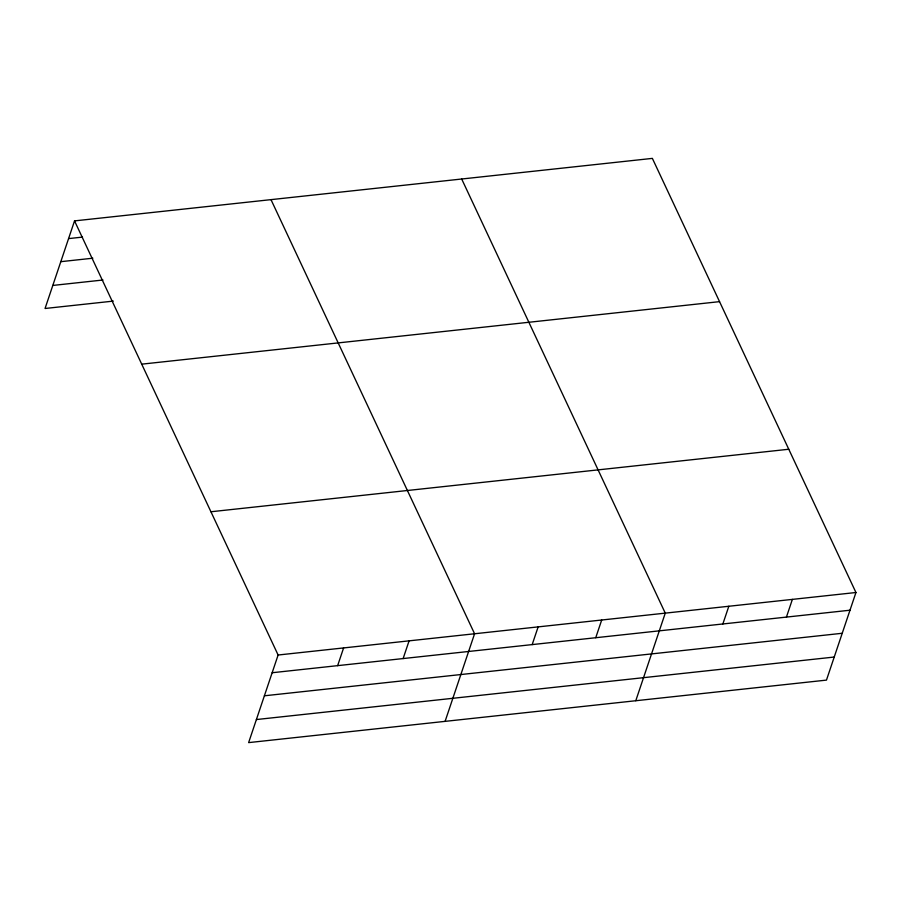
<?xml version="1.0" encoding="UTF-8"?>
<svg xmlns="http://www.w3.org/2000/svg" width="901" height="901" viewBox="0 0 901 901"><rect width="100%" height="100%" fill="white"/><g stroke="black" fill="none" stroke-linecap="round" stroke-linejoin="round"><path stroke-width="1.35" d="M74.535 220.891L278.116 655.016L248.631 742.615L826.465 680.109L855.95 592.509L652.369 158.385L74.535 220.891L45.05 308.491L113.323 301.103M337.638 665.648L343.608 647.932M403.13 658.563L409.088 640.848M445.094 721.363L474.579 633.763L270.998 199.639M532.176 644.598L538.145 626.893M595.741 637.717L601.699 620.012M635.779 700.73L665.265 613.13L461.684 179.006M722.861 623.965L728.83 606.26M786.427 617.095L792.384 599.379M68.566 238.607L82.509 237.098M60.806 261.673L92.859 258.204M52.81 285.437L102.973 280.008M141.716 364.162L719.55 301.644M210.935 511.757L788.769 449.25M278.116 655.016L855.95 592.509M272.158 672.732L849.992 610.214M264.398 695.797L842.232 633.279M256.391 719.55L834.236 657.043"/></g></svg>
